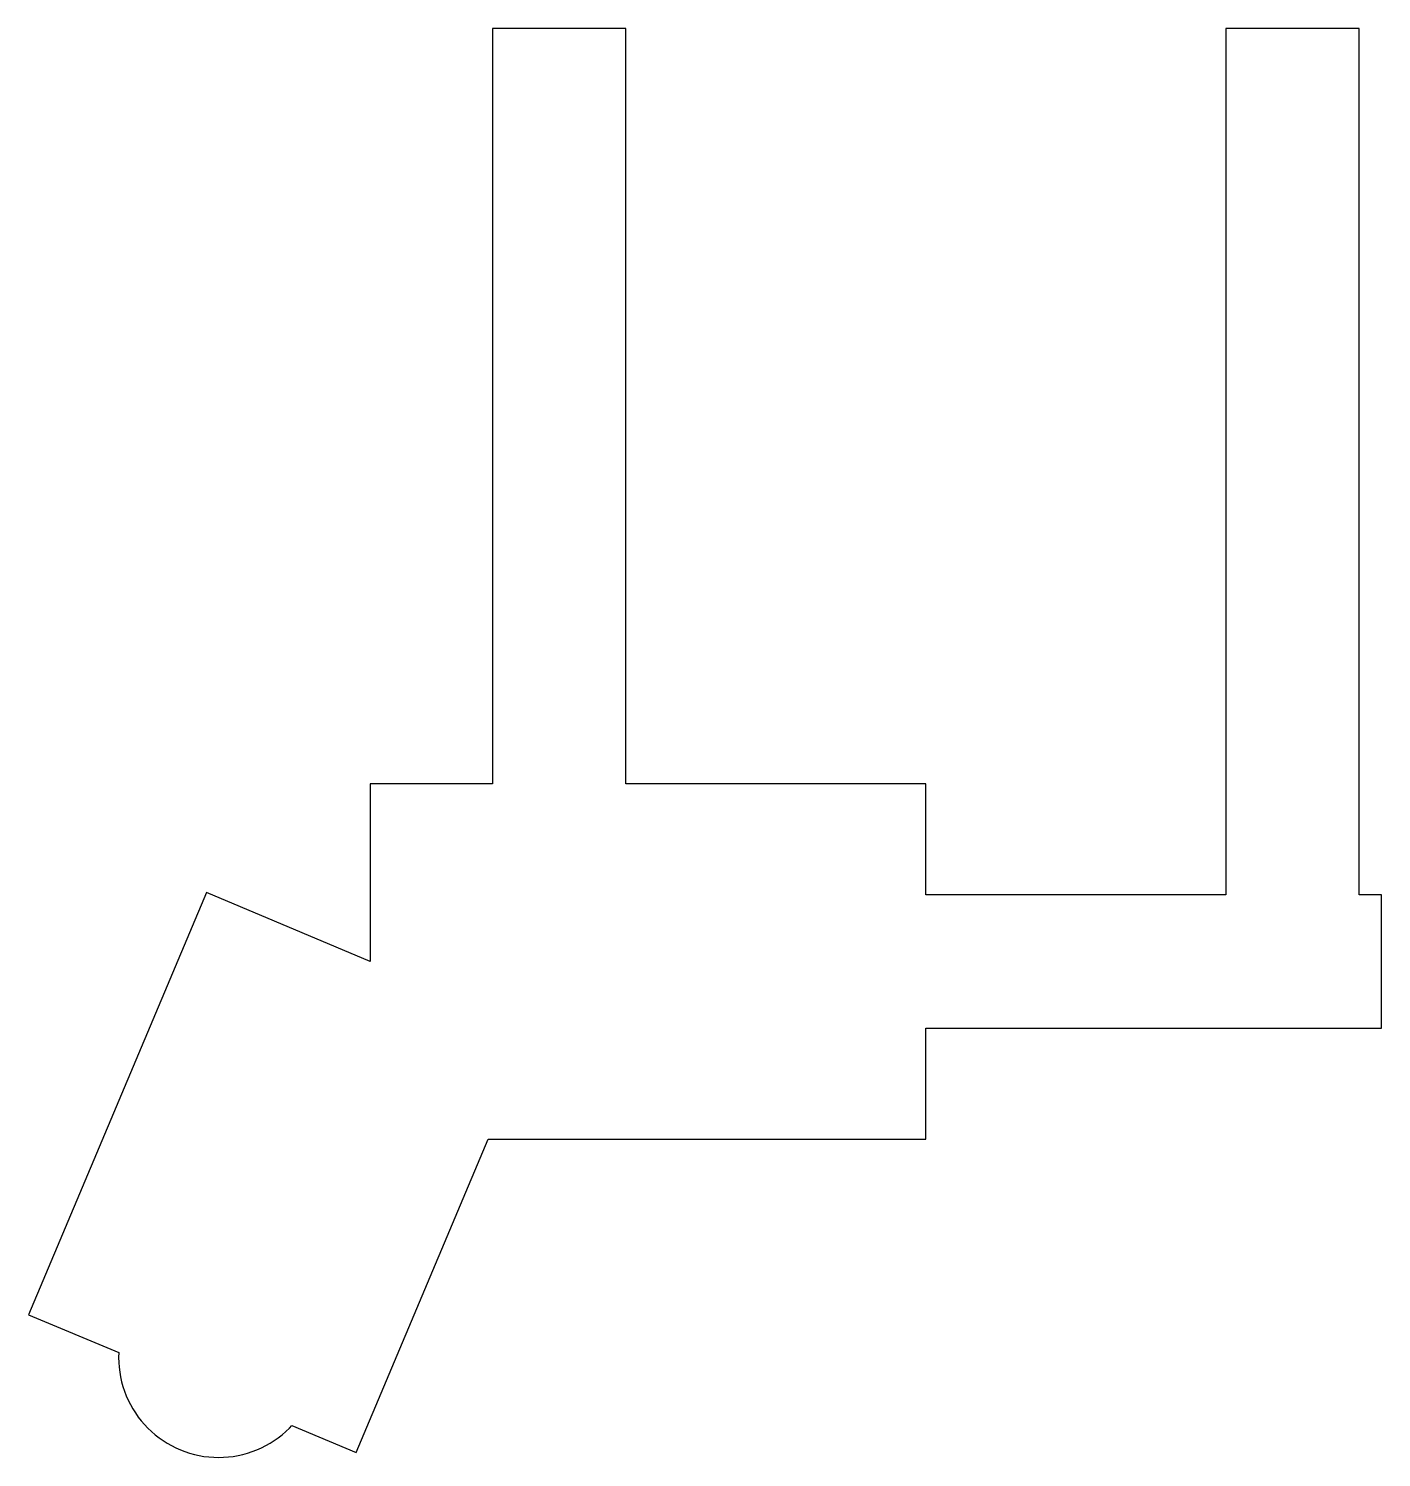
# Model space of a CAD drawing. Header units: millimetres. Extents: x 0 to 12.2, y 0 to 12.9.
import ezdxf

# ---------------------------------------------------------------- set-up
doc = ezdxf.new("R2010")
doc.units = ezdxf.units.MM

msp = doc.modelspace()

# ---------------------------------------------------------------- linework, layer by layer
at = {"layer": 'CUT_PROFILE'}
msp.add_lwpolyline([(0, 1.28521), (0.811369, 0.943581), (0.8103, 0.900001), (0.811383, 0.85584), (0.814633, 0.811785), (0.820041, 0.767943), (0.827593, 0.72442), (0.837272, 0.681318), (0.849053, 0.638744), (0.862909, 0.5968), (0.878808, 0.555586), (0.896709, 0.515202), (0.916571, 0.475743), (0.938344, 0.437308), (0.961977, 0.399987), (0.987412, 0.363871), (1.01459, 0.329046), (1.043444, 0.295597), (1.073903, 0.263605), (1.105896, 0.233145), (1.139345, 0.204291), (1.17417, 0.177114), (1.210286, 0.151678), (1.247607, 0.128045), (1.286042, 0.106272), (1.3255, 0.086411), (1.365885, 0.068509), (1.407099, 0.05261), (1.449043, 0.038754), (1.491617, 0.026973), (1.534719, 0.017294), (1.578242, 0.009742), (1.622084, 0.004334), (1.666139, 0.001085), (1.710299, 0), (1.75446, 0.001085), (1.798515, 0.004334), (1.842357, 0.009742), (1.88588, 0.017294), (1.928982, 0.026973), (1.971556, 0.038754), (2.0135, 0.05261), (2.054714, 0.068509), (2.095099, 0.086411), (2.134557, 0.106272), (2.172992, 0.128045), (2.210313, 0.151678), (2.246428, 0.177114), (2.281254, 0.204291), (2.314703, 0.233145), (2.346696, 0.263605), (2.369479, 0.287535), (2.949234, 0.043427), (4.136977, 2.864318), (8.074617, 2.864318), (8.074617, 3.864318), (12.174617, 3.864318), (12.174617, 5.064318), (11.974618, 5.064318), (11.974618, 12.864318), (10.774617, 12.864318), (10.774617, 5.064318), (8.074617, 5.064318), (8.074617, 6.064318), (5.374617, 6.064318), (5.374617, 12.864318), (4.174617, 12.864318), (4.174617, 6.064318), (3.074617, 6.064318), (3.074617, 4.464318), (1.6, 5.08521)], close=True, dxfattribs=at)

doc.saveas('drawing.dxf')
